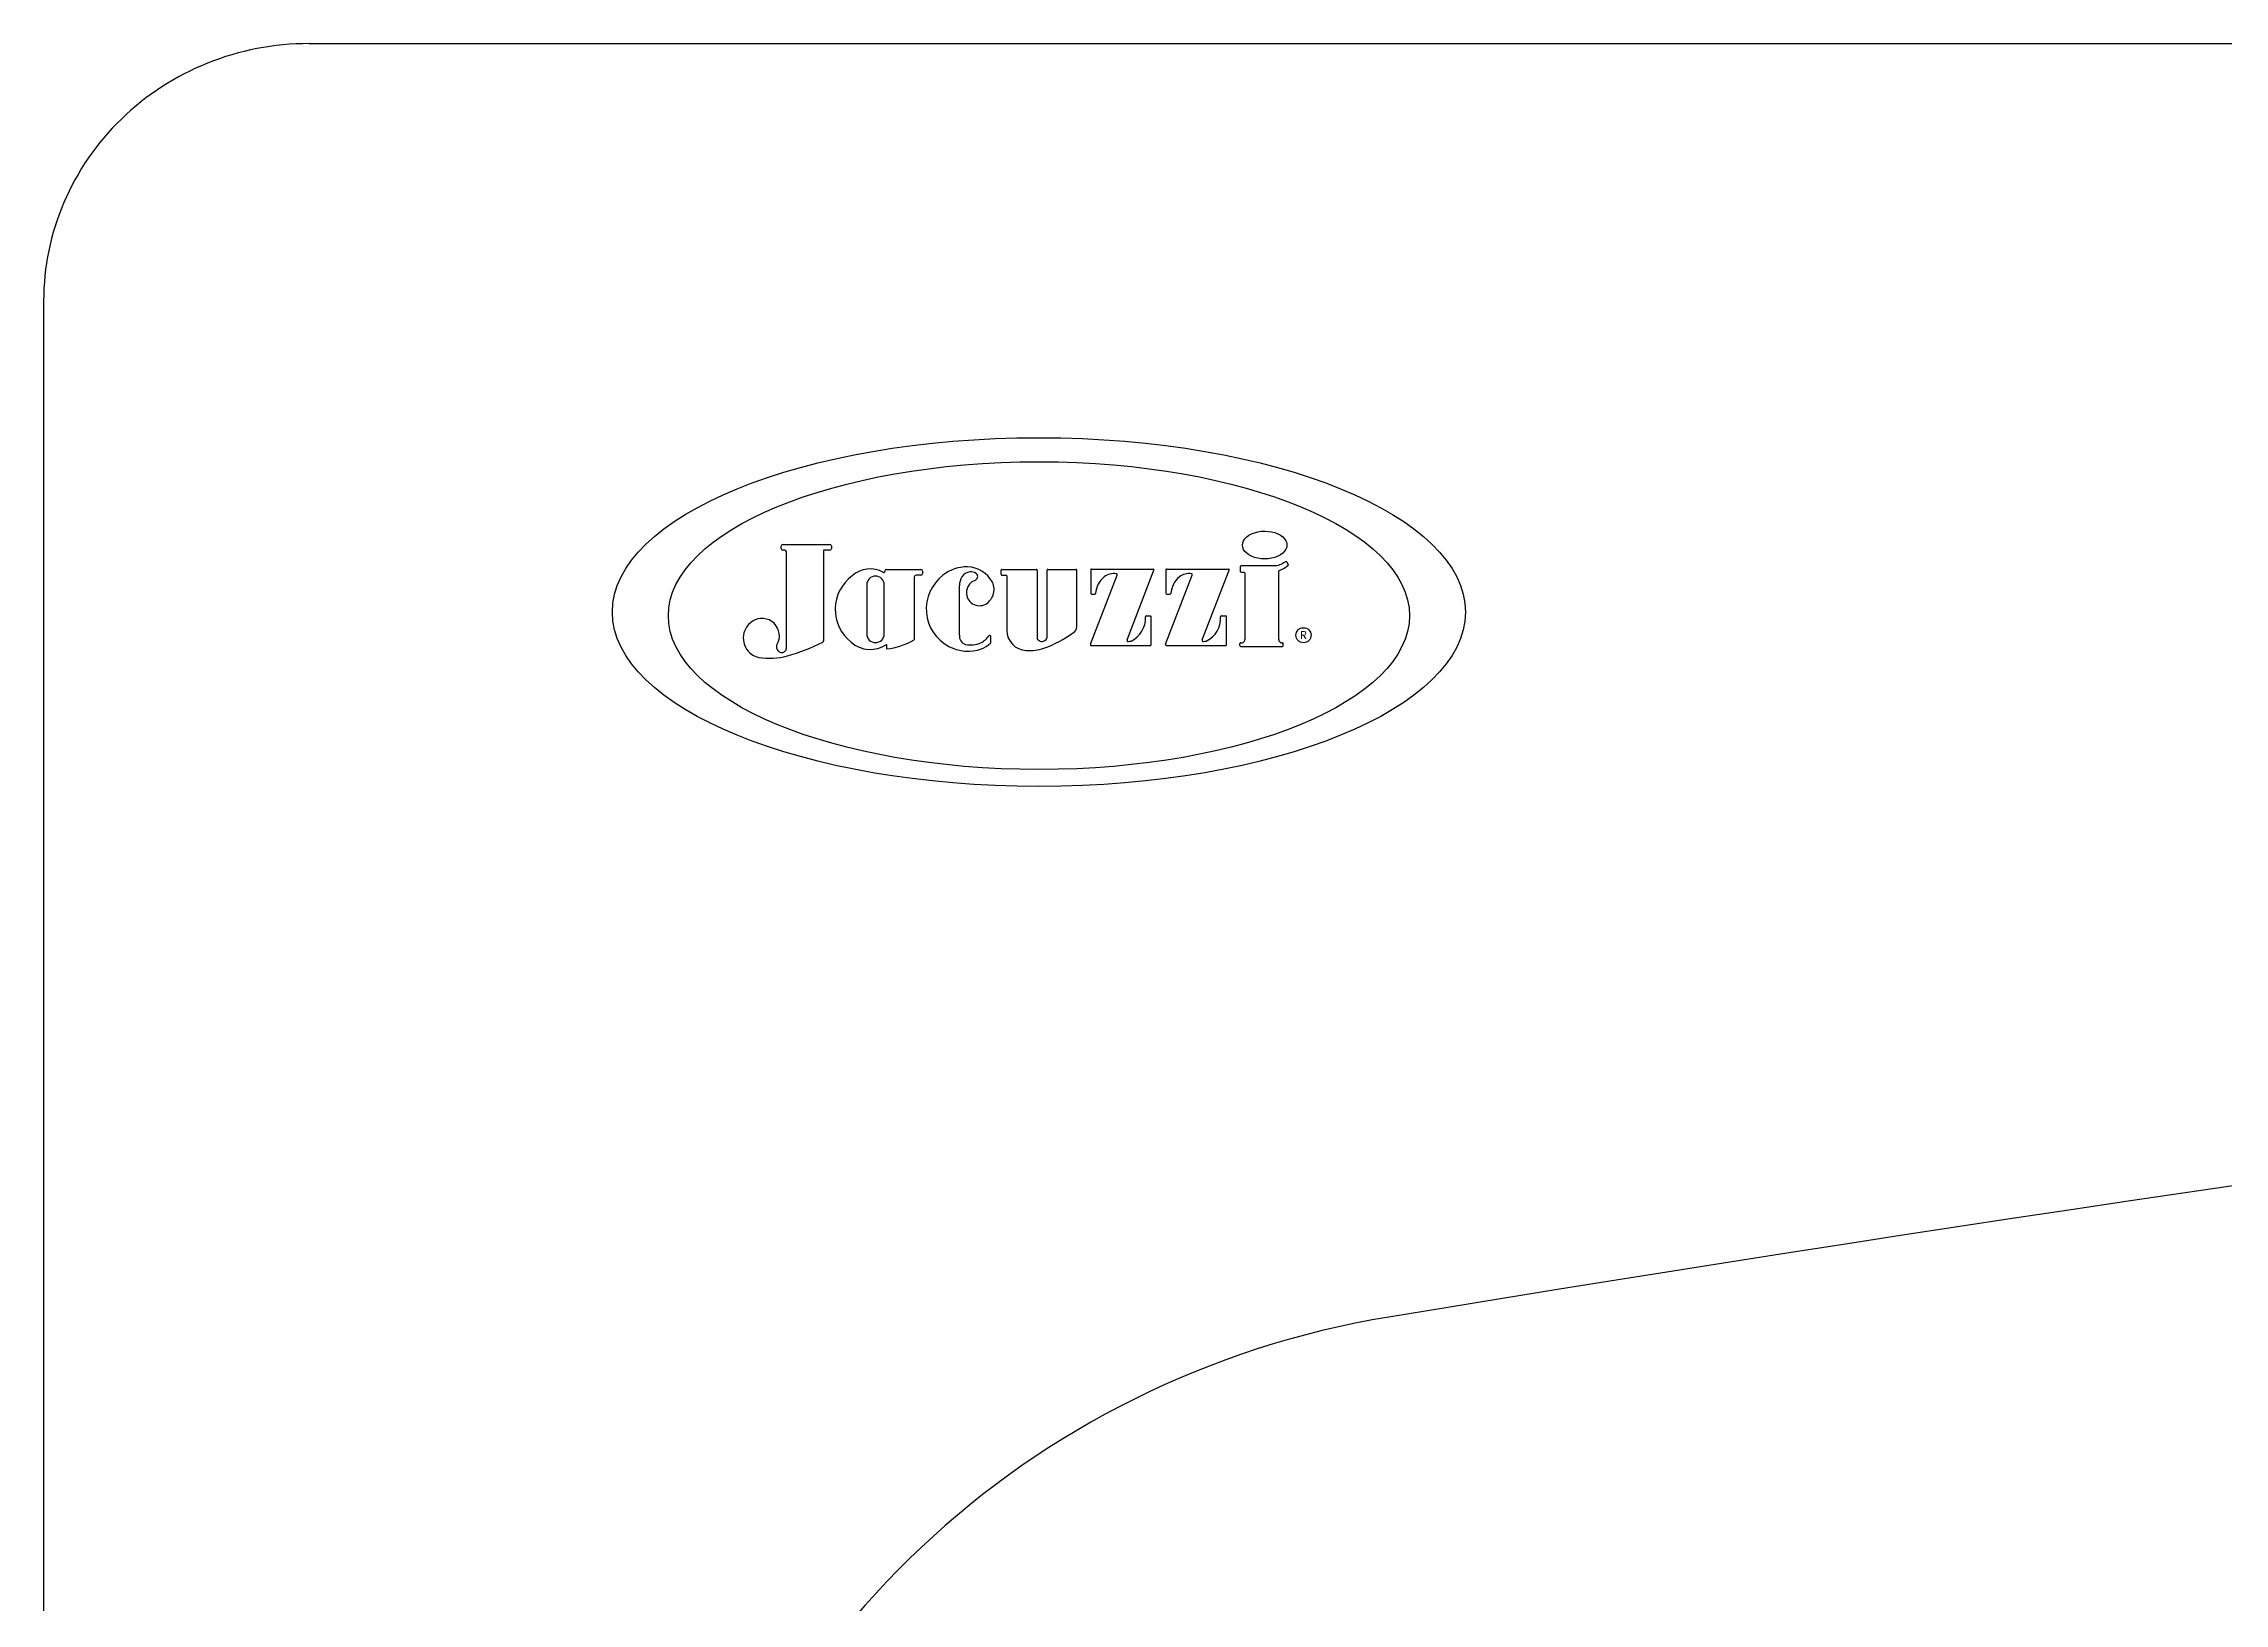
# Model space of a CAD drawing. Header units: millimetres. Extents: x -1273.05 to -1271.22, y 2206.44 to 2207.54.
# Drawn here: x -1273.0539 to -1272.8237, y 2207.3788 to 2207.5434 of the extents above; entities that cross this region are included whole.
import ezdxf
from ezdxf.enums import TextEntityAlignment as Align

# ---------------------------------------------------------------- set-up
doc = ezdxf.new("R2010")
doc.units = ezdxf.units.MM
doc.header["$LTSCALE"] = 10
doc.layers.add('jacuzzi', color=1, linetype='Continuous')
doc.layers.add('LCOTA02', color=1, linetype='Continuous')
doc.styles.add('ROMANS', font='romans', dxfattribs={"height": 4})

msp = doc.modelspace()

# ---------------------------------------------------------------- linework, layer by layer
at = {"color": 1}
for p, q in [((-1272.976006428565, 2207.490151318405), (-1272.976006428565, 2207.490389293676)), ((-1272.975823730087, 2207.490571992154), (-1272.970890972432, 2207.490571992154)), ((-1272.975629898644, 2207.489968619926), (-1272.975823730087, 2207.489968619926)), ((-1272.975447200166, 2207.479611423862), (-1272.975447200166, 2207.489785921447)), ((-1272.970890972432, 2207.489968619926), (-1272.971526070514, 2207.489968619926)), ((-1272.971526070514, 2207.489968619926), (-1272.971526070514, 2207.480415937506)), ((-1272.970708273953, 2207.490389293676), (-1272.970708273953, 2207.490151318405)), ((-1272.965071177912, 2207.487690585295), (-1272.965071177912, 2207.48776397405)), ((-1272.964888479434, 2207.487946672529), (-1272.961266019773, 2207.487946672529)), ((-1272.961083321294, 2207.48776397405), (-1272.961083321294, 2207.487501856727)), ((-1272.952805784535, 2207.487433678183), (-1272.952805784535, 2207.487855323289)), ((-1272.952714435295, 2207.487946672529), (-1272.949096810809, 2207.487946672529)), ((-1272.947855553648, 2207.487946672529), (-1272.944901963953, 2207.487946672529)), ((-1272.943335816527, 2207.487887178978), (-1272.943335816527, 2207.485418361027)), ((-1272.943244467288, 2207.487978528217), (-1272.936745081121, 2207.487978528217)), ((-1272.939496047474, 2207.480492820028), (-1272.93665983956, 2207.487854337544)), ((-1272.935402092852, 2207.487887178978), (-1272.935402092852, 2207.485418361027)), ((-1272.935310743612, 2207.487978528217), (-1272.928811357446, 2207.487978528217)), ((-1272.931562323799, 2207.480492820028), (-1272.928726115885, 2207.487854337544)), ((-1272.961266019773, 2207.487319158248), (-1272.961774398772, 2207.487319158248)), ((-1272.957194819686, 2207.481006876301), (-1272.957194819686, 2207.486227223102)), ((-1272.952714435295, 2207.487342328944), (-1272.952293583759, 2207.487342328944)), ((-1272.95220223452, 2207.487250979704), (-1272.95220223452, 2207.48153483025)), ((-1272.943360724675, 2207.480049024455), (-1272.940555295138, 2207.487330655177)), ((-1272.943244467288, 2207.485327011788), (-1272.942907794146, 2207.485327011788)), ((-1272.935427000999, 2207.480049024455), (-1272.932621571462, 2207.487330655177)), ((-1272.935310743612, 2207.485327011788), (-1272.934974070471, 2207.485327011788)), ((-1272.937453564016, 2207.483050029081), (-1272.937038992848, 2207.483050029081)), ((-1272.936947643608, 2207.479929835356), (-1272.936947643608, 2207.482958679842)), ((-1272.929519840341, 2207.483050029081), (-1272.929105269172, 2207.483050029081)), ((-1272.929013919933, 2207.479929835356), (-1272.929013919933, 2207.482958679842)), ((-1272.953868210103, 2207.480234378618), (-1272.953868210103, 2207.480864004553)), ((-1272.943254537562, 2207.479894317657), (-1272.937038992848, 2207.479894317657)), ((-1272.935320813886, 2207.479894317657), (-1272.929105269172, 2207.479894317657)), ((-1272.927583874555, 2207.479911224887), (-1272.927583874555, 2207.480105107688)), ((-1272.927492525316, 2207.479819875648), (-1272.923103280903, 2207.479819875648)), ((-1272.923011931663, 2207.479911224887), (-1272.923011931663, 2207.480093100963))]:
    msp.add_line(p, q, dxfattribs=at)
for points in [[(-1272.94900546157, 2207.487855323289), (-1272.94900546157, 2207.480707368311, 0.1354836439385169), (-1272.948979591383, 2207.480613647337, 0.5973092542928814), (-1272.947965026202, 2207.48065906496, 0.1127702397822963), (-1272.947946902888, 2207.480738398113), (-1272.947946902888, 2207.487855323289)], [(-1272.948271194895, 2207.4796206318, 0.06297410020895881), (-1272.945152317011, 2207.481270022061, 0.2578294972287946), (-1272.944810614714, 2207.481888623272), (-1272.944810614714, 2207.487855323289)], [(-1272.923966903997, 2207.488313516972), (-1272.927459088192, 2207.488313516972, 0.414213562373095), (-1272.927550437431, 2207.488222167733), (-1272.927550437431, 2207.487737946434, 0.4142135623730986), (-1272.927459088192, 2207.487646597195), (-1272.92715627179, 2207.487646597195, -0.4142135623730951), (-1272.927064922551, 2207.487555247955), (-1272.927064922551, 2207.480557598048)], [(-1272.92349744591, 2207.480548940285), (-1272.92349744591, 2207.487681868924, -0.3094083360235544), (-1272.923380904828, 2207.487852168463, 0.09070134790707648), (-1272.922498577309, 2207.488394878799, 0.3650174520151336), (-1272.922482332449, 2207.488511447176), (-1272.922586828272, 2207.488677561526, 0.4518071014289208), (-1272.922857505506, 2207.488721402063, -0.1780066821811962), (-1272.924026106714, 2207.488313516972)]]:
    msp.add_lwpolyline(points, format="xyb", dxfattribs=at)
msp.add_lwpolyline([(-1272.965125132258, 2207.481135828757), (-1272.965125132258, 2207.486303694871, 1.000000000000098), (-1272.966976915498, 2207.486303694871), (-1272.966976915498, 2207.481135828757, 0.999999999999902)], format="xyb", close=True, dxfattribs=at)
msp.add_circle((-1272.920878739532, 2207.480994860634), 0.0007949479954347561, dxfattribs=at)
for centre, radius, start, end in [((-1272.975823730087, 2207.490389293676), 0.0001826984784805118, 90, 180), ((-1272.975823730087, 2207.490151318405), 0.0001826984784805053, 180, 270), ((-1272.975629898644, 2207.489785921447), 0.0001826984784805053, 0, 90), ((-1272.970890972432, 2207.490389293676), 0.0001826984784805053, 0, 90), ((-1272.970890972432, 2207.490151318405), 0.0001826984784805118, 270, 0), ((-1272.965162527151, 2207.487690585295), 9.134923924024141e-05, 231.4553082986656, 0), ((-1272.964888479434, 2207.48776397405), 0.0001826984784805053, 90, 180), ((-1272.961266019773, 2207.48776397405), 0.0001826984784805047, 0, 90), ((-1272.961266019773, 2207.487501856727), 0.0001826984784805047, 270, 0), ((-1272.956424508921, 2207.484223371518), 0.003982805675394098, 88.59961828559496, 128.952712535074), ((-1272.955966682175, 2207.486538394348), 0.001156173536663148, 97.11199125637806, 147.2426257488307), ((-1272.95646502427, 2207.485045338453), 0.00316265485339976, 29.52719524067428, 87.5018600162468), ((-1272.956002074723, 2207.48671608969), 0.0009755516792824294, 50.78098227361458, 96.34141270116521), ((-1272.952714435295, 2207.487855323289), 9.134923924025233e-05, 90, 180), ((-1272.949096810809, 2207.487855323289), 9.134923924025233e-05, 0, 90), ((-1272.947855553648, 2207.487855323289), 9.134923924025233e-05, 90, 180), ((-1272.944901963953, 2207.487855323289), 9.134923924025233e-05, 0, 90), ((-1272.943244467288, 2207.487887178978), 9.134923924025233e-05, 90, 180), ((-1272.940910343758, 2207.485909915265), 0.001596481007011882, 80.33744696344453, 129.0048283584996), ((-1272.936745081121, 2207.487887178978), 9.134923924025233e-05, 338.92957835505, 90), ((-1272.935310743612, 2207.487887178978), 9.134923924025233e-05, 90, 180), ((-1272.932976620082, 2207.485909915265), 0.001596481007011882, 80.33744696344453, 129.0048283584996), ((-1272.928811357446, 2207.487887178978), 9.134923924025233e-05, 338.92957835505, 90), ((-1272.961774398772, 2207.48713645977), 0.0001826984784805047, 90, 180), ((-1272.95623617356, 2207.483764924786), 0.004459979428215166, 127.1313435616636, 242.267117315348), ((-1272.955227714943, 2207.486193313599), 0.001967396991845184, 150.437287723417, 179.0124171139513), ((-1272.955070731716, 2207.485489312066), 0.001381030259304552, 110.2833130008001, 290.7342983482169), ((-1272.955686012146, 2207.487180550926), 0.0004187296653620524, 289.0295258540293, 44.08726041431679), ((-1272.955319234089, 2207.485823879189), 0.001785547021540705, 294.3935766645232, 25.90717899683705), ((-1272.952714435295, 2207.487433678183), 9.134923924025233e-05, 180, 270), ((-1272.952293583759, 2207.487250979704), 9.134923924025233e-05, 0, 90), ((-1272.943244467288, 2207.485418361027), 9.134923924025233e-05, 180, 270), ((-1272.942907794146, 2207.485418361027), 9.134923924025233e-05, 270, 355.0588259564306), ((-1272.940260438044, 2207.485189485999), 0.002565882047033874, 130.1573304289132, 175.0588259564305), ((-1272.940661482251, 2207.487371566406), 0.0001137955694048287, 338.92957835505, 80.33744696344453), ((-1272.935310743612, 2207.485418361027), 9.134923924025233e-05, 180, 270), ((-1272.934974070471, 2207.485418361027), 9.134923924025233e-05, 270, 355.0588259564306), ((-1272.932326714369, 2207.485189485999), 0.002565882047033874, 130.1573304289132, 175.0588259564305), ((-1272.932727758575, 2207.487371566406), 0.0001137955694048287, 338.92957835505, 80.33744696344453), ((-1272.940180912051, 2207.48275617267), 0.002619489854439711, 294.8275345948353, 3.777213623788032), ((-1272.937453564016, 2207.482936233512), 0.0001137955694048287, 90, 183.777213623788), ((-1272.937038992848, 2207.482958679842), 9.134923924025233e-05, 0, 90), ((-1272.932247188375, 2207.48275617267), 0.002619489854439711, 294.8275345948353, 3.777213623788032), ((-1272.929519840341, 2207.482936233512), 0.0001137955694048287, 90, 183.777213623788), ((-1272.929105269172, 2207.482958679842), 9.134923924025233e-05, 0, 90), ((-1272.977896981668, 2207.480692319815), 0.002113317944022534, 122.9803058188191, 234.8088524059831), ((-1272.978037046302, 2207.48092336915), 0.001843274724987093, 329.3881891837331, 123.2376042036073), ((-1272.956272628693, 2207.480910834651), 0.0009271786374805241, 174.0543608522084, 252.5388805213804), ((-1272.955870527482, 2207.482193329613), 0.002195667516170295, 295.2703570368893, 324.8583959849877), ((-1272.953982005672, 2207.480864004553), 0.0001137955694048287, 0, 144.8583959849877), ((-1272.95005885484, 2207.48153483025), 0.002143379679942496, 180, 267.9232434623862), ((-1272.978065602385, 2207.480453206287), 0.001820729110477259, 234.8088524059831, 260.1754031270361), ((-1272.977195759963, 2207.485476199417), 0.006918482128166856, 260.1754031270361, 285.4183320349355), ((-1272.976011240647, 2207.479752584136), 0.0006056514743799416, 297.2029294122968, 316.5289303705748), ((-1272.976007477706, 2207.479698717354), 0.0005670371032632814, 320.2199418947255, 351.1442863903884), ((-1272.980823010438, 2207.498438311944), 0.02037851332946335, 285.5604311880132, 296.844447309318), ((-1272.971708768993, 2207.480415937506), 0.0001826984784805441, 298.8231538849353, 0), ((-1272.956285222537, 2207.483577942959), 0.00427187435034904, 241.6823637922159, 289.3432640751617), ((-1272.956024165894, 2207.482633020201), 0.002659315105881114, 258.5771955158851, 294.2196671167613), ((-1272.956845707608, 2207.483782972245), 0.004673762401298302, 295.0030799084806, 308.9089468980019), ((-1272.953982005672, 2207.480234378618), 0.0001137955694048303, 309.1311632821458, 0), ((-1272.949701584546, 2207.483582812151), 0.004212468123414919, 264.073575174231, 289.8501266640896), ((-1272.943254537562, 2207.480008113226), 0.0001137955694048287, 158.92957835505, 270), ((-1272.939389860361, 2207.480451908798), 0.0001137955694048287, 158.92957835505, 274.0743202751997), ((-1272.939554722019, 2207.482766393089), 0.002434144012123438, 274.0743202751997, 281.2218050024821), ((-1272.937038992848, 2207.479985666896), 9.134923924025233e-05, 270, 0), ((-1272.935320813886, 2207.480008113226), 0.0001137955694048287, 158.92957835505, 270), ((-1272.931456136686, 2207.480451908798), 0.0001137955694048287, 158.92957835505, 274.0743202751997), ((-1272.931620998344, 2207.482766393089), 0.002434144012123438, 274.0743202751997, 281.2218050024821), ((-1272.929105269172, 2207.479985666896), 9.134923924025233e-05, 270, 0), ((-1272.927492525316, 2207.480105107688), 9.134923924025233e-05, 82.17236708801981, 180), ((-1272.927492525316, 2207.479911224887), 9.134923924025233e-05, 180, 270), ((-1272.927430319508, 2207.480557598048), 0.0003653969569610093, 262.1723670880198, 0), ((-1272.923132048953, 2207.480548940285), 0.0003653969569610093, 180, 273.6111512596654), ((-1272.923103280903, 2207.480093100963), 9.134923924025233e-05, 0, 93.61115125966539), ((-1272.923103280903, 2207.479911224887), 9.134923924025233e-05, 270, 0)]:
    msp.add_arc(centre, radius, start, end, dxfattribs=at)
for centre, major_axis, ratio, start_param, end_param in [((-1272.948801945034, 2207.483061286964), (0.03911001909295919, 1.446372250520587e-13), 0.4152232476922575, 3.141592653580886, 9.424777960760473), ((-1272.924973101516, 2207.490516067126), (0.002351054240534722, 3.590075979628155e-14), 0.6218033983775644, 3.141592653565236, 9.424777960744823)]:
    msp.add_ellipse(centre, major_axis=major_axis, ratio=ratio, start_param=start_param, end_param=end_param, dxfattribs=at)
at = {"layer": 'jacuzzi', "color": 3}
msp.add_line((-1273.053852965447, 2207.516253413894), (-1273.053852965447, 2206.47063080369), dxfattribs=at)
msp.add_lwpolyline([(-1273.025842761366, 2207.543441908792), (-1271.251863169529, 2207.543441908792)], dxfattribs=at)
msp.add_ellipse((-1273.025842761366, 2207.516253413894), major_axis=(-0.02801020408173826, 6.346307440930639e-12), ratio=0.9706639344214469, start_param=-1.570796326574972, end_param=2.334186177677111e-10, dxfattribs=at)
at = {"layer": 'jacuzzi'}
for centre, major_axis, ratio, start_param, end_param in [((-1272.138852965447, 2202.998065991392), (-4.609549359676759, 2.822441717059015e-16), 0.9706639344270359, 4.543894332002706, 4.880883628766673), ((-1272.896209943222, 2207.319680546218), (0.09336734693884946, 5.675167757904917e-12), 0.9706639344252885, 1.739290975118691, 2.943167873771665)]:
    msp.add_ellipse(centre, major_axis=major_axis, ratio=ratio, start_param=start_param, end_param=end_param, dxfattribs=at)
at = {"layer": 'LCOTA02'}
for p, q in [((-1272.96195709725, 2207.48713645977), (-1272.96195709725, 2207.480514170776)), ((-1272.964891972868, 2207.480023412837), (-1272.964891972868, 2207.479550021799))]:
    msp.add_line(p, q, dxfattribs=at)
for centre, radius, start, end in [((-1272.966621048465, 2207.485199008649), 0.002796696561532725, 59.92306240615979, 132.2760927217838), ((-1272.965891756816, 2207.483714791301), 0.004409420715151748, 126.303304939337, 231.4856399492751), ((-1272.976058908988, 2207.479752951549), 0.0004551822776193148, 149.388189183733, 195.7751637171254), ((-1272.975857942143, 2207.479809725356), 0.0006640145974105033, 195.7751637171254, 246.1282521394304), ((-1272.975942454646, 2207.479618757885), 0.0004551822776193148, 246.1282521394304, 297.2029294122968), ((-1272.966609918197, 2207.482548397124), 0.003053994400760351, 228.3998640006365, 304.2305336755836), ((-1272.965712120556, 2207.486995521087), 0.007490534152055513, 276.2859871829947, 300.0862084598867)]:
    msp.add_arc(centre, radius, start, end, dxfattribs=at)
msp.add_ellipse((-1272.948801945034, 2207.483441908794), major_axis=(-0.04501868630904937, 9.588640683751841e-13), ratio=0.4087758624868195, dxfattribs=at)

# ---------------------------------------------------------------- texts
at = {"color": 1, "style": 'ROMANS'}
msp.add_text('R', height=0.0007965689860611747, dxfattribs=at).set_placement((-1272.920878739532, 2207.480994860634), align=Align.MIDDLE_CENTER)

doc.saveas('drawing.dxf')
